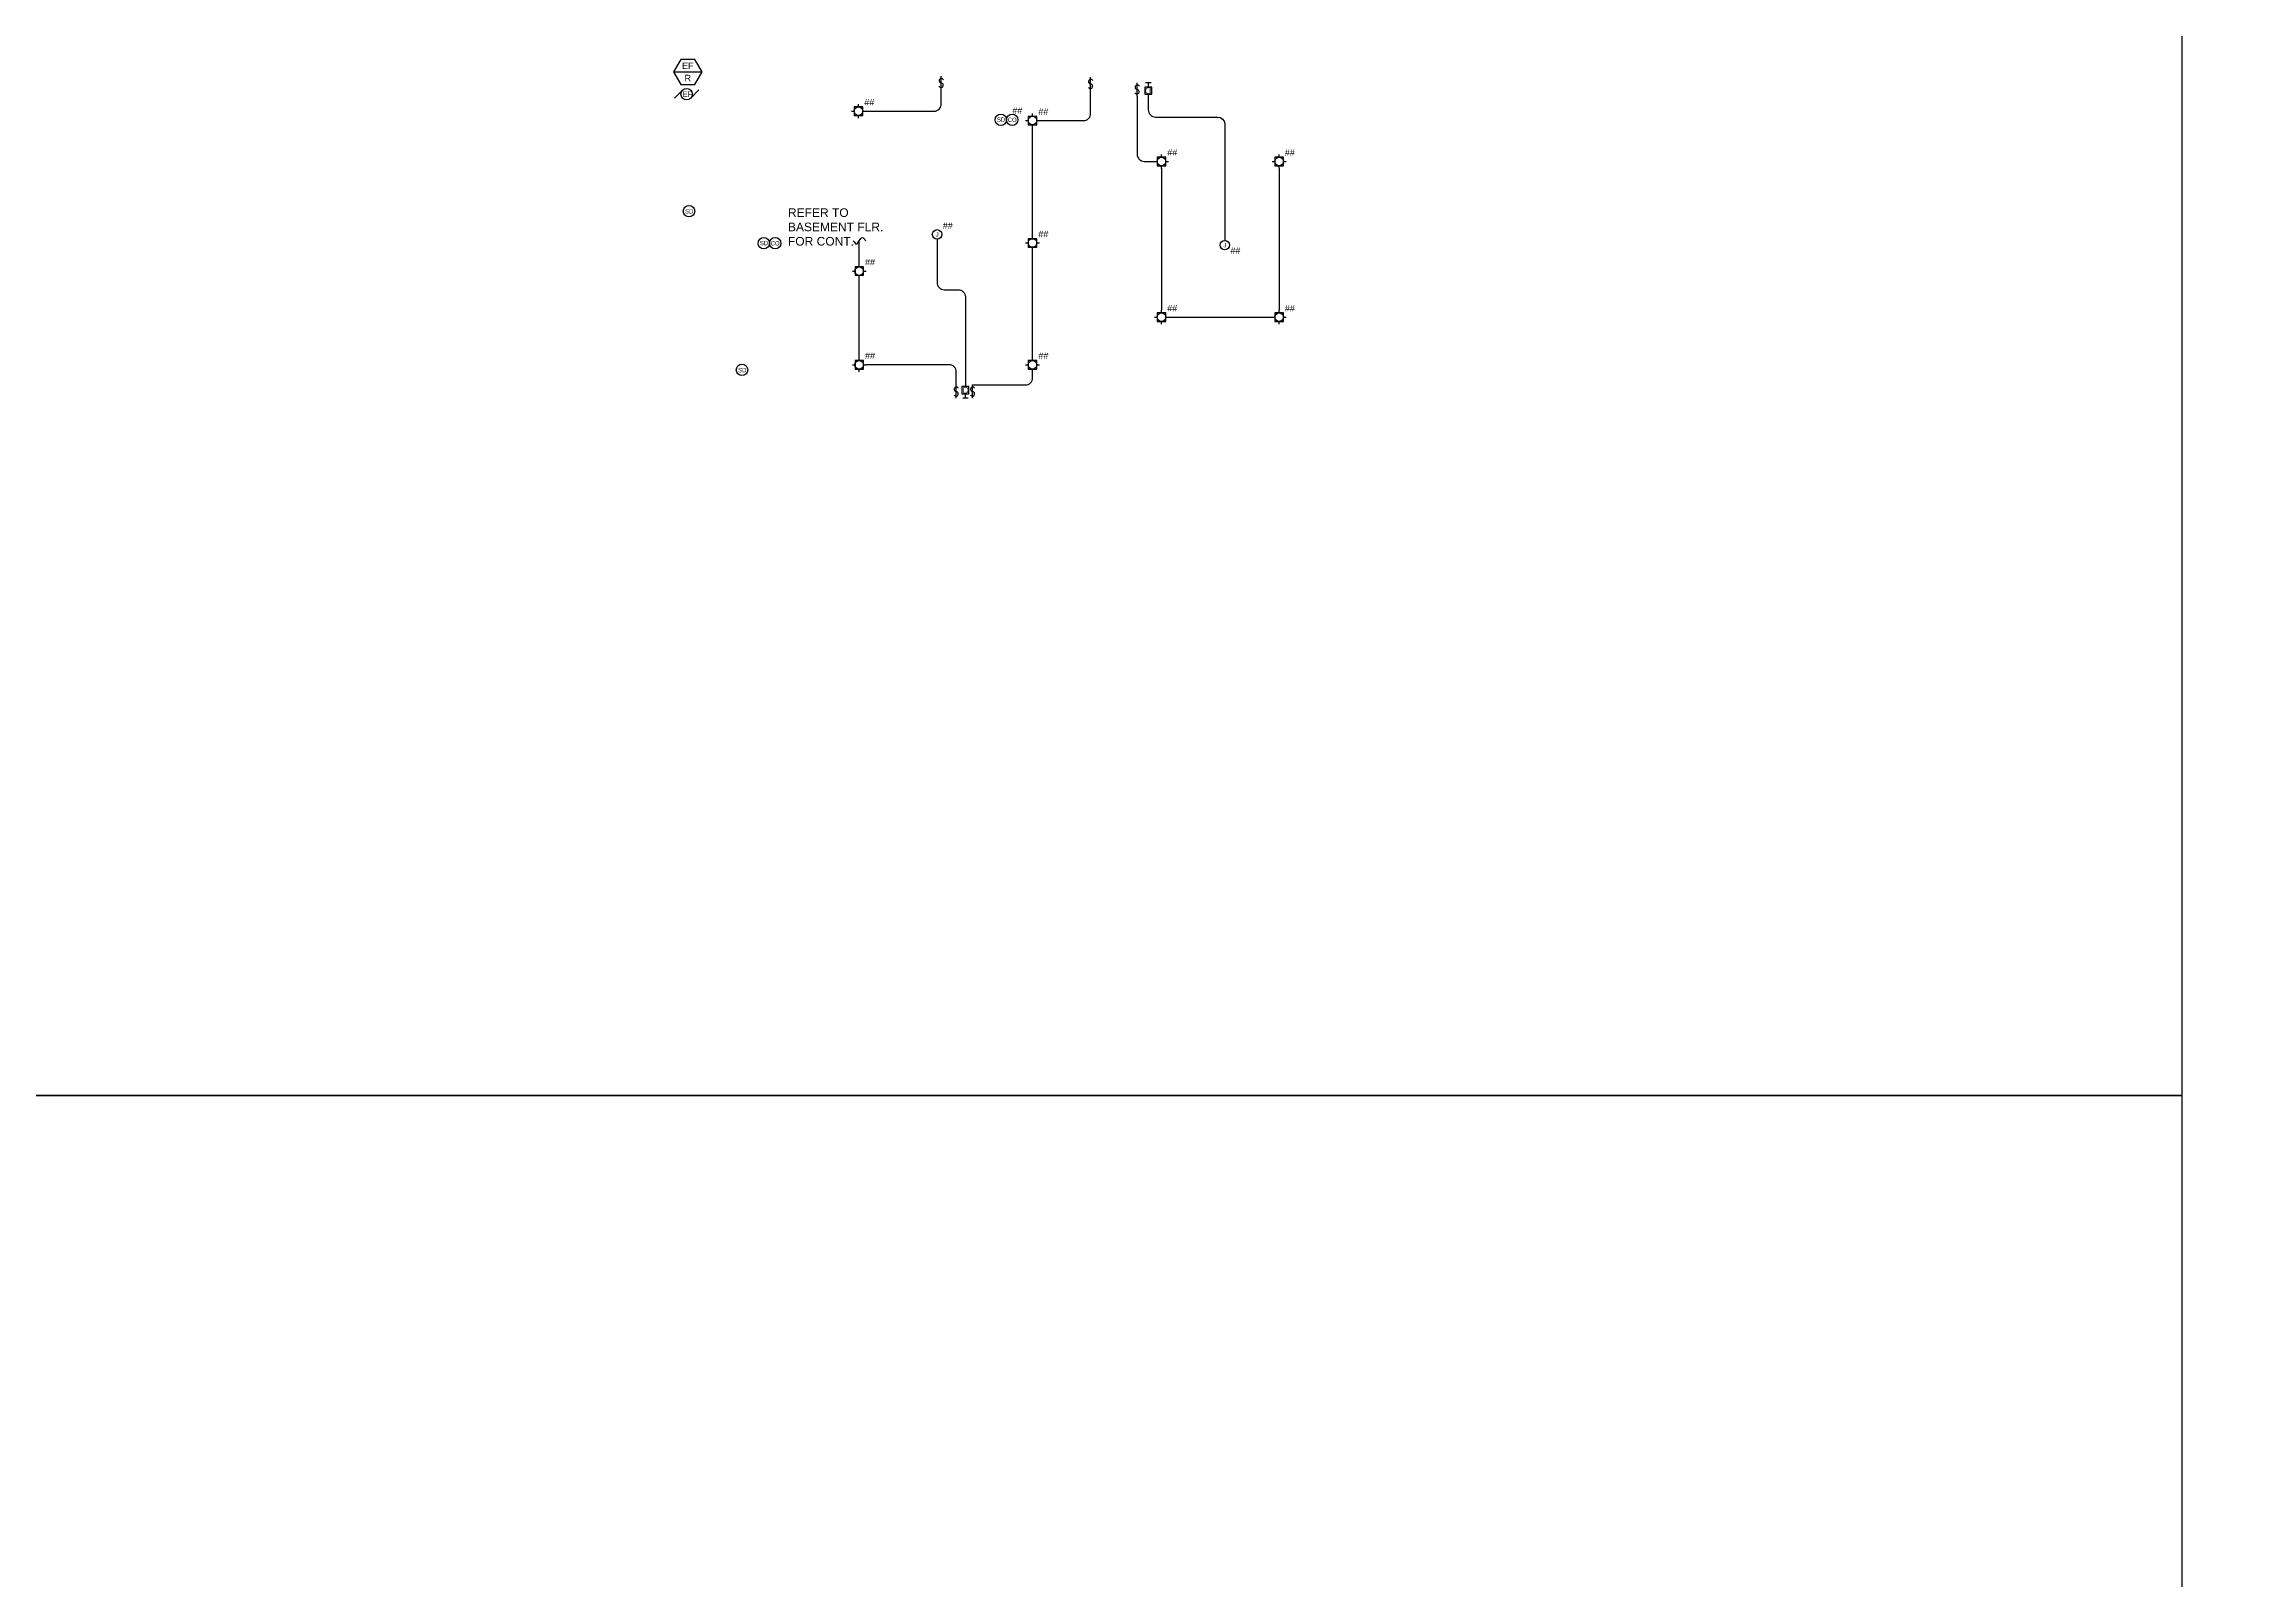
# Model space of a CAD drawing. Header units: inches. Extents: x -4243 to 9462, y -1700 to 6519.
# Drawn here: x 4965 to 6490, y -628 to 444 of the extents above; entities that cross this region are included whole.
import ezdxf
from ezdxf import colors
from ezdxf.entities.mleader import LeaderData, LeaderLine
from ezdxf.enums import TextEntityAlignment as Align
from ezdxf.math import Vec2, Vec3

# ---------------------------------------------------------------- set-up
doc = ezdxf.new("R2010")
doc.units = ezdxf.units.IN
doc.header["$MEASUREMENT"] = 0
doc.layers.add('CORE', color=4, linetype='Continuous', plot=False)
for name, color, linetype in [('E-TEXT', 2, 'Continuous'), ('E_LTG', 6, 'Continuous'), ('E_SWITCH', 6, 'Continuous'), ('E_SYM', 6, 'Continuous'), ('E_TAG', 2, 'Continuous'), ('E_WIRE', 4, 'Continuous'), ('M-ANNO-TAG-EQUIP', 50, 'Continuous')]:
    doc.layers.add(name, color=color, linetype=linetype)
doc.layers.get('0').off()
doc.layers.get('0').freeze()
doc.styles.add('ARC-TEXT', font='arial.ttf', dxfattribs={"width": 0.86, "height": 4.5})
doc.styles.add('ArialMT', font='arial.ttf')
doc.styles.add('GEC', font='arial.ttf')
doc.styles.add('GEC_64', font='arial.ttf', dxfattribs={"height": 6})

# ---------------------------------------------------------------- blocks, each defined once
blk = doc.blocks.new('SMOKE DETECTOR')
at = {"color": 0}
blk.add_circle((0, 0), 0.0833, dxfattribs=at)
at = {"color": 0, "style": 'ArialMT'}
blk.add_text('SD', height=0.0625, dxfattribs=at).set_placement((-0.057, -0.034))
blk = doc.blocks.new('SMOKE DETECTOR AND CARBON MONOXIDE COMBO')
at = {"color": 0}
for centre in [(-0.083, 0), (0.083, 0)]:
    blk.add_circle(centre, 0.0833, dxfattribs=at)
at = {"color": 0, "style": 'ArialMT'}
for s, p in [('SD', (-0.14, -0.029)), ('CO', (0.017, -0.032))]:
    blk.add_text(s, height=0.0625, dxfattribs=at).set_placement(p)
blk = doc.blocks.new('RECESSED LIGHT')
for points in [[(-0.101, 0), (-0.062, 0)], [(0, 0.062), (0, 0.101)], [(0.062, 0), (0.101, 0)], [(0, -0.101), (0, -0.062)]]:
    blk.add_lwpolyline(points)
blk.add_lwpolyline([(-0.062, 0.062), (-0.062, -0.062), (0.062, -0.062), (0.062, 0.062)], close=True)
blk.add_circle((0, 0), 0.0625)
blk = doc.blocks.new('JUNCTION_BOX')
blk.add_circle((0, 0), 0.0688)
at = {"style": 'ARC-TEXT', "width": 1.00018}
blk.add_text('J', height=0.0625, dxfattribs=at).set_placement((0.001, 0), align=Align.MIDDLE_CENTER)
blk = doc.blocks.new('SWITCH')
at = {"linetype": 'ByBlock'}
blk.add_line((0, 0), (0, 0.194), dxfattribs=at)
for centre, start, end in [((-0.003, 0.064), 207.1442, 84.7317), ((0.003, 0.13), 27.1442, 264.7317)]:
    blk.add_arc(centre, 0.0328, start, end, dxfattribs=at)
blk = doc.blocks.new('DIMMER SWITCH')
for p, q in [((0, -0.039), (0, 0.039)), ((0, 0), (0.067, 0))]:
    blk.add_line(p, q)
blk.add_lwpolyline([(0.171, -0.052), (0.171, 0.052), (0.067, 0.052), (0.067, -0.052)], close=True)
at = {"style": 'ARC-TEXT', "width": 1.00018}
blk.add_text('D', height=0.0938, rotation=270, dxfattribs=at).set_placement((0.072, 0.043))
blk = doc.blocks.new('EXHAUST FAN')
for p, q in [((-0.063, 0.055), (-0.179, -0.061)), ((0.063, -0.055), (0.179, 0.061))]:
    blk.add_line(p, q)
blk.add_circle((0, 0), 0.0833)
at = {"style": 'ARC-TEXT', "width": 0.8}
blk.add_text('EF', height=0.0833, dxfattribs=at).set_placement((-0.056, -0.041))
blk = doc.blocks.new('GE_EQM_TAG')
blk.add_line((-10, 0), (10, 0))
blk.add_lwpolyline([(-5, 8.7), (-10, 0), (-5, -8.7), (5, -8.7), (10, 0), (5, 8.7)], close=True)
at = {"style": 'ARC-TEXT', "width": 1.00018}
for tag, p in [('EQM', (0, 4.3)), ('LABEL', (0, -4.3))]:
    blk.add_attdef(tag, text='', height=4.5, dxfattribs=at).set_placement(p, align=Align.MIDDLE_CENTER)

msp = doc.modelspace()

# ---------------------------------------------------------------- linework, layer by layer
at = {"layer": 'CORE'}
for points in [[(4774.5, 1119.5), (6457.5, 1119.5), (6457.5, -290), (4774.5, -290)], [(4774.5, -290), (6457.5, -290), (6457.5, -1699.5), (4774.5, -1699.5)]]:
    msp.add_lwpolyline(points, close=True, dxfattribs=at)
at = {"layer": 'E_WIRE'}
for points in [[(5538.5, 396.9), (5586.4, 396.9, 0.414214), (5591.4, 401.9), (5591.4, 411.9)], [(5660.1, 390.3), (5690.7, 390.3, 0.414214), (5695.7, 395.3), (5695.7, 411.2)], [(5728.2, 407.4), (5728.2, 366.8, 0.414214), (5733.2, 361.8), (5740.3, 361.8)], [(5736, 408.7), (5736, 397.8, 0.414214), (5741, 392.8), (5784.3, 392.8, -0.41366), (5789.3, 387.9), (5789.4, 306.7)], [(5588.5, 307.6), (5588.5, 277.3, 0.414214), (5593.5, 272.3), (5603.3, 272.3, -0.414214), (5608.3, 267.3), (5608.3, 204.7)], [(5601.9, 205.8), (5601.9, 214.9, 0.414214), (5596.9, 219.9), (5539.1, 219.9)], [(5613.3, 205.8), (5650.2, 205.8, 0.414214), (5655.2, 210.8), (5655.2, 215.1)]]:
    msp.add_lwpolyline(points, format="xyb", dxfattribs=at)
for points in [[(5655.2, 309.7), (5655.2, 385.5)], [(5745.2, 357), (5745.2, 257.9)], [(5827.3, 357), (5827.3, 257.9)], [(5534.2, 290.2), (5534.2, 306.5)], [(5588.5, 307.6)], [(5655.2, 224.8), (5655.2, 300)], [(5534.2, 224.8), (5534.2, 280.5)], [(5750, 253.1), (5822.4, 253.1)], [(5539.1, 225.7)]]:
    msp.add_lwpolyline(points, dxfattribs=at)
msp.add_spline([(5530, 306.5), (5532.1, 304.2), (5534.2, 306.5), (5536.4, 308.7), (5538.5, 306.5)], degree=3, dxfattribs=at)

# ---------------------------------------------------------------- block references
at = {"layer": 'E_LTG', "xscale": 48, "yscale": 48, "zscale": 48}
for p in [(5533.7, 396.9), (5655.2, 390.3), (5745.2, 361.8), (5827.3, 361.8), (5655.2, 304.9), (5534.2, 285.3), (5745.2, 253.1), (5827.3, 253.1), (5534.2, 219.9), (5655.2, 219.9)]:
    msp.add_blockref('RECESSED LIGHT', p, dxfattribs=at)
at = {"layer": 'E_SWITCH', "xscale": 48, "yscale": 48, "zscale": 48}
for p in [(5591.4, 411.9), (5695.7, 411.2), (5728.2, 407.4), (5601.9, 196.5), (5613.3, 196.5)]:
    msp.add_blockref('SWITCH', p, dxfattribs=at)
for p, rotation in [((5736, 416.9), 270), ((5608.3, 196.5), 90)]:
    msp.add_blockref('DIMMER SWITCH', p, dxfattribs=dict(at, rotation=rotation))
at = {"layer": 'E_SYM', "xscale": 48, "yscale": 48, "zscale": 48}
for name, p in [('EXHAUST FAN', (5413.7, 408.8)), ('SMOKE DETECTOR AND CARBON MONOXIDE COMBO', (5637, 390.9)), ('SMOKE DETECTOR', (5415.3, 327.1)), ('SMOKE DETECTOR AND CARBON MONOXIDE COMBO', (5471.5, 304.7)), ('JUNCTION_BOX', (5588.5, 310.9)), ('JUNCTION_BOX', (5789.4, 303.4)), ('SMOKE DETECTOR', (5452.3, 216.3))]:
    msp.add_blockref(name, p, dxfattribs=at)
at = {"layer": 'M-ANNO-TAG-EQUIP'}
msp.add_blockref('GE_EQM_TAG', (5414.5, 424.3), dxfattribs=at).add_auto_attribs({'LABEL': 'R', 'EQM': 'EF'})

# ---------------------------------------------------------------- texts
at = {"layer": 'E-TEXT', "insert": (5484.4, 329.1), "char_height": 6, "attachment_point": 1, "style": 'GEC_64'}
msp.add_mtext_dynamic_manual_height_columns('REFER TO \\PBASEMENT FLR. FOR CONT. ', width=69.342, gutter_width=30, heights=[0], dxfattribs=at)
at = {"layer": 'E_TAG', "style": 'GEC_64'}
for p in [(5537.7, 400.9), (5641, 394.9), (5659.2, 394.3), (5749.2, 365.8), (5831.3, 365.8), (5592.5, 314.9), (5659.2, 308.9), (5538.2, 289.3), (5793.3, 297.4), (5749.2, 257.1), (5831.3, 257.1), (5538.2, 223.9), (5659.2, 223.9)]:
    msp.add_text('##', height=4.5, dxfattribs=at).set_placement(p)

# ---------------------------------------------------------------- leaders
at = {"layer": 'E-TEXT'}
ml = msp.add_multileader_mtext('Standard', dxfattribs=at)
ml.set_content('FOR UNDERCOUNTER\\PFRIDGE', color=256, style='GEC')
ml.set_leader_properties()
ml.build(insert=Vec2(0, 0))
ml.multileader.update_dxf_attribs({"dogleg_length": 0.09, "arrow_head_size": 4.32, "scale": 48})
ctx = ml.context
ctx.base_point, ctx.scale, ctx.char_height, ctx.arrow_head_size, ctx.landing_gap_size, ctx.plane_origin = Vec3(4232, 435), 48, 4.5, 4.32, 2.16, Vec3(4289.9, 413.7)
notes = []
notes.append((ctx, [(1, (1, 1, 0), (4224.5, 435), (1, 0), 7.53, [(0, [(4223.4, 415.5)], 0, [])])]))
ctx.mtext.insert, ctx.mtext.width, ctx.mtext.flow_direction = Vec3(4234.2, 437.3), 68.131, 5
ml = msp.add_multileader_mtext('Standard', dxfattribs=at)
ml.set_content('FOR COFFEE \\PMACHINE', color=256, style='GEC')
ml.set_leader_properties()
ml.build(insert=Vec2(0, 0))
ml.multileader.update_dxf_attribs({"dogleg_length": 0.09, "arrow_head_size": 4.32, "scale": 48})
ctx = ml.context
ctx.base_point, ctx.scale, ctx.char_height, ctx.arrow_head_size, ctx.landing_gap_size, ctx.plane_origin = Vec3(4327, 425.5), 48, 4.5, 4.32, 2.16, Vec3(4445.6, 430.6)
notes.append((ctx, [(1, (1, 1, 0), (4319.5, 425.5), (1, 0), 7.53, [(0, [(4317.4, 415.5)], 0, [])])]))
ctx.mtext.insert, ctx.mtext.width, ctx.mtext.flow_direction = Vec3(4329.2, 427.8), 68.131, 5
ml = msp.add_multileader_mtext('Standard', dxfattribs=at)
ml.set_content('PHONE & TV PANEL', color=256, style='GEC')
ml.set_leader_properties()
ml.build(insert=Vec2(0, 0))
ml.multileader.update_dxf_attribs({"dogleg_length": 0.09, "arrow_head_size": 4.32, "scale": 48})
ctx = ml.context
ctx.base_point, ctx.scale, ctx.char_height, ctx.arrow_head_size, ctx.landing_gap_size, ctx.plane_origin = Vec3(4517.5, 282.8), 48, 4.5, 4.32, 2.16, Vec3(4623.8, 296.5)
notes.append((ctx, [(1, (1, 1, 0), (4510, 282.8), (1, 0), 7.53, [(0, [(4496.7, 272.4)], 0, [])])]))
ctx.mtext.insert, ctx.mtext.width, ctx.mtext.flow_direction = Vec3(4519.7, 285.1), 68.131, 5
for ctx, leaders in notes:
    for number, flags, end, landing, length, lines in leaders:
        leader = LeaderData()
        leader.index, (leader.has_last_leader_line, leader.has_dogleg_vector, leader.attachment_direction) = number, flags
        leader.last_leader_point, leader.dogleg_vector, leader.dogleg_length = Vec3(end), Vec3(landing), length
        for number, points, colour, breaks in lines:
            line = LeaderLine()
            line.index, line.vertices, line.color, line.breaks = number, Vec3.list(points), colors.encode_raw_color(colour), breaks
            leader.lines.append(line)
        ctx.leaders.append(leader)

doc.saveas('drawing.dxf')
